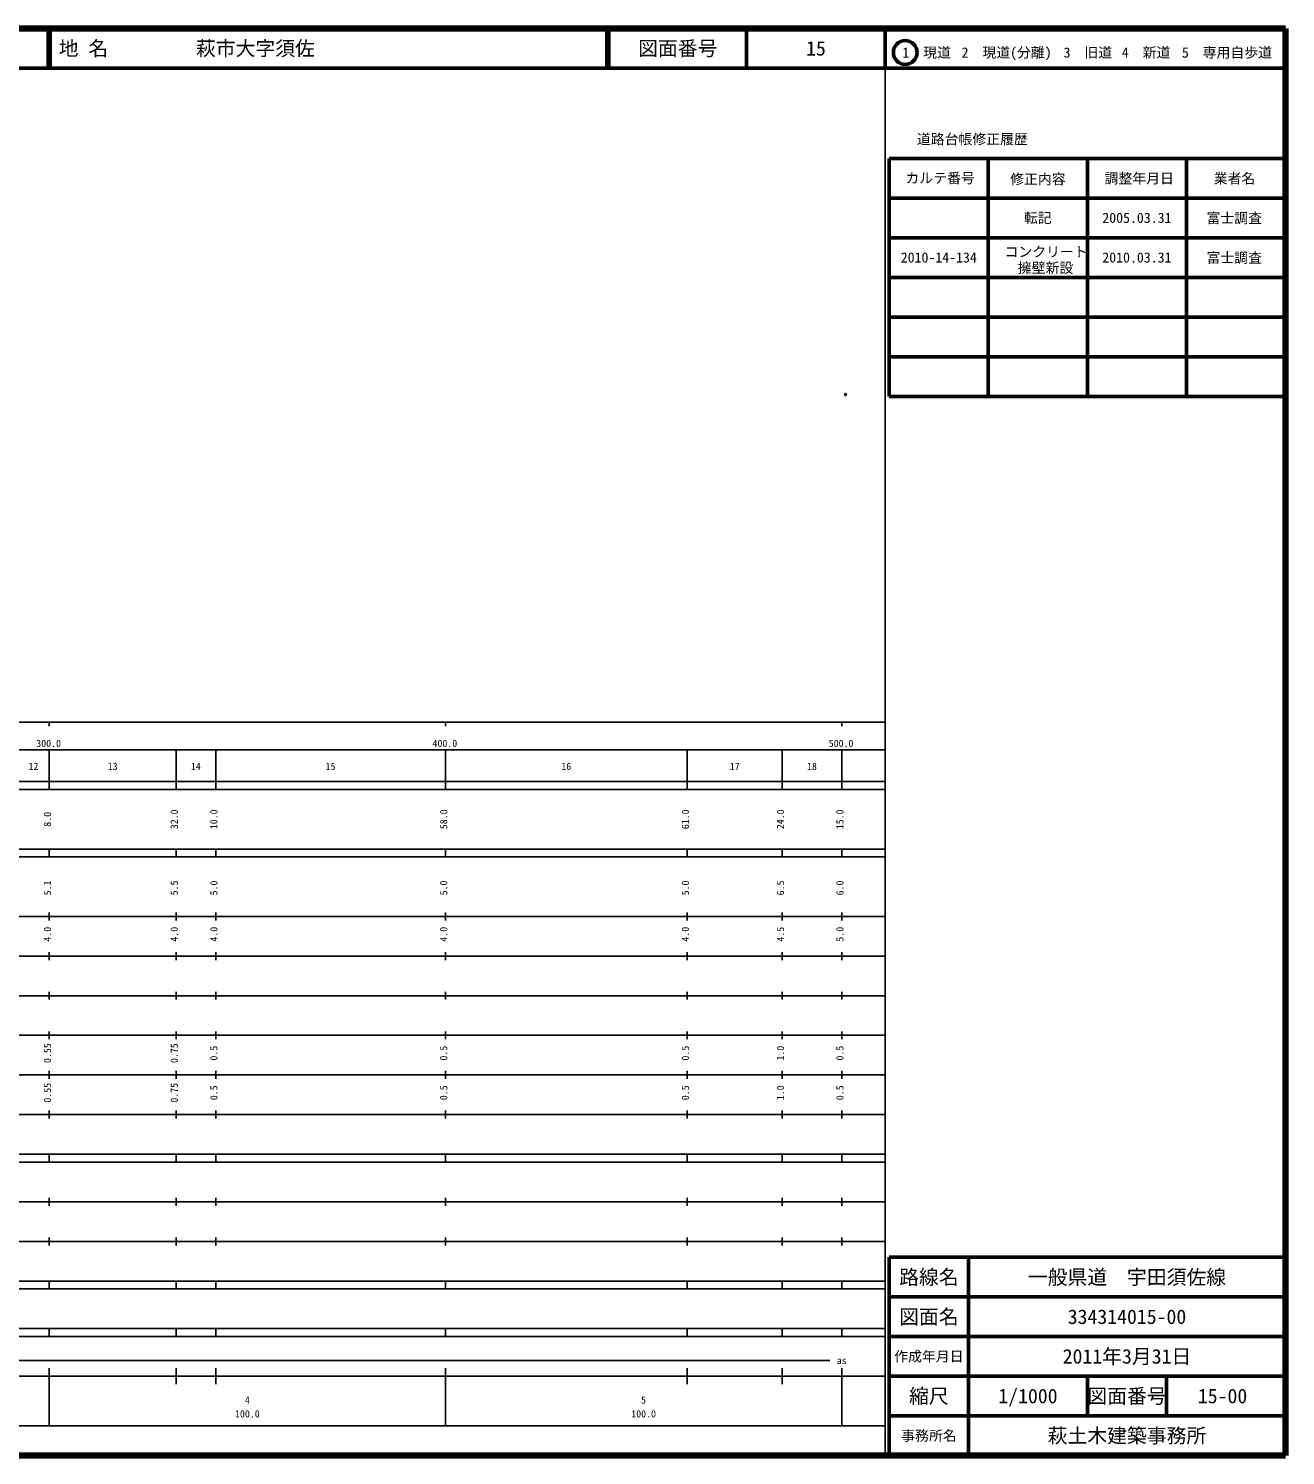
# Model space of a CAD drawing. Units: millimetres on the paper. Extents: x 40 to 680, y 20 to 380.
# Drawn here: x 362.8 to 680, y 20 to 380 of the extents above; entities that cross this region are included whole.
import ezdxf
from ezdxf.enums import TextEntityAlignment as Align

# ---------------------------------------------------------------- set-up
doc = ezdxf.new("R2010")
doc.units = ezdxf.units.MM
doc.header["$PDMODE"] = 32
doc.header["$PDSIZE"] = 0.5
doc.layers.add('M-OTRS', color=6, linetype='Continuous')
doc.layers.add('M-TTL-TXT', color=7, linetype='Continuous')
for name, color, linetype, lineweight in [('M-TTL', 2, 'Continuous', 140), ('M-TTL-BAND', 7, 'Continuous', 25), ('M-TTL-FRAM', 2, 'Continuous', 50), ('M-TTL-LINE', 7, 'Continuous', 50)]:
    doc.layers.add(name, color=color, linetype=linetype, lineweight=lineweight)
doc.styles.add('ＭＳ ゴシック', font='')
doc.styles.get('ＭＳ ゴシック').set_extended_font_data('MS Gothic')

msp = doc.modelspace()

# ---------------------------------------------------------------- linework, layer by layer
at = {"layer": 'M-OTRS'}
msp.add_point((568.984, 287.644), dxfattribs=at)
at = {"layer": 'M-TTL'}
for p, q in [((680, 380), (40, 380)), ((680, 20), (680, 380)), ((40, 20), (680, 20))]:
    msp.add_line(p, q, dxfattribs=at)
at = {"layer": 'M-TTL-BAND'}
for p, q in [((579, 20), (579, 370)), ((40, 205), (579, 205)), ((368, 205), (368, 204)), ((468, 205), (468, 204)), ((568, 205), (568, 204)), ((68, 198), (579, 198)), ((368, 188), (368, 198)), ((400, 188), (400, 198)), ((410, 188), (410, 198)), ((468, 188), (468, 198)), ((529, 188), (529, 198)), ((553, 188), (553, 198)), ((568, 188), (568, 198)), ((40, 190), (579, 190)), ((40, 188), (579, 188)), ((40, 173), (579, 173)), ((368, 171), (368, 173)), ((400, 171), (400, 173)), ((410, 171), (410, 173)), ((468, 171), (468, 173)), ((529, 171), (529, 173)), ((553, 171), (553, 173)), ((568, 171), (568, 173)), ((40, 171), (579, 171)), ((40, 156), (579, 156)), ((368, 155), (368, 157)), ((400, 155), (400, 157)), ((410, 155), (410, 157)), ((468, 155), (468, 157)), ((529, 155), (529, 157)), ((553, 155), (553, 157)), ((568, 155), (568, 157)), ((46, 146), (579, 146)), ((368, 145), (368, 147)), ((400, 145), (400, 147)), ((410, 145), (410, 147)), ((468, 145), (468, 147)), ((529, 145), (529, 147)), ((553, 145), (553, 147)), ((568, 145), (568, 147)), ((368, 135), (368, 137)), ((400, 135), (400, 137)), ((410, 135), (410, 137)), ((468, 135), (468, 137)), ((529, 135), (529, 137)), ((553, 135), (553, 137)), ((568, 135), (568, 137)), ((52, 136), (579, 136)), ((46, 126), (579, 126)), ((368, 125), (368, 127)), ((400, 125), (400, 127)), ((410, 125), (410, 127)), ((468, 125), (468, 127)), ((529, 125), (529, 127)), ((553, 125), (553, 127)), ((568, 125), (568, 127)), ((52, 116), (579, 116)), ((368, 115), (368, 117)), ((400, 115), (400, 117)), ((410, 115), (410, 117)), ((468, 115), (468, 117)), ((529, 115), (529, 117)), ((553, 115), (553, 117)), ((568, 115), (568, 117)), ((46, 106), (579, 106)), ((368, 105), (368, 107)), ((400, 105), (400, 107)), ((410, 105), (410, 107)), ((468, 105), (468, 107)), ((529, 105), (529, 107)), ((553, 105), (553, 107)), ((568, 105), (568, 107)), ((40, 96), (579, 96)), ((40, 94), (579, 94)), ((368, 94), (368, 96)), ((400, 94), (400, 96)), ((410, 94), (410, 96)), ((468, 94), (468, 96)), ((529, 94), (529, 96)), ((553, 94), (553, 96)), ((568, 94), (568, 96)), ((49, 84), (579, 84)), ((368, 83), (368, 85)), ((400, 83), (400, 85)), ((410, 83), (410, 85)), ((468, 83), (468, 85)), ((529, 83), (529, 85)), ((553, 83), (553, 85)), ((568, 83), (568, 85)), ((40, 74), (579, 74)), ((368, 73), (368, 75)), ((400, 73), (400, 75)), ((410, 73), (410, 75)), ((468, 73), (468, 75)), ((529, 73), (529, 75)), ((553, 73), (553, 75)), ((568, 73), (568, 75)), ((40, 64), (579, 64)), ((40, 62), (579, 62)), ((368, 62), (368, 64)), ((400, 62), (400, 64)), ((410, 62), (410, 64)), ((468, 62), (468, 64)), ((529, 62), (529, 64)), ((553, 62), (553, 64)), ((568, 62), (568, 64)), ((40, 52), (579, 52)), ((368, 50), (368, 52)), ((400, 50), (400, 52)), ((410, 50), (410, 52)), ((468, 50), (468, 52)), ((529, 50), (529, 52)), ((553, 50), (553, 52)), ((568, 50), (568, 52)), ((40, 50), (579, 50)), ((71, 44), (565, 44)), ((40, 40), (579, 40)), ((368, 27.5), (368, 42)), ((400, 38), (400, 42)), ((410, 38), (410, 42)), ((468, 27.5), (468, 42)), ((529, 38), (529, 42)), ((553, 38), (553, 42)), ((568, 27.5), (568, 42)), ((68, 27.5), (579, 27.5))]:
    msp.add_line(p, q, dxfattribs=at)
at = {"layer": 'M-TTL-FRAM'}
for p, q in [((580, 347.197), (580, 287.197)), ((580, 347.197), (680, 347.197)), ((580, 287.197), (680, 287.197)), ((680, 70), (580, 70)), ((580, 70), (580, 20))]:
    msp.add_line(p, q, dxfattribs=at)
at = {"layer": 'M-TTL-LINE'}
for p, q in [((367.75, 380), (367.75, 370)), ((368.25, 380), (368.25, 370)), ((508.747, 380), (508.747, 370)), ((509.247, 380), (509.247, 370)), ((543.997, 380), (543.997, 370)), ((579, 380), (579, 370)), ((40, 370), (680, 370)), ((605, 347.197), (605, 287.197)), ((630, 347.197), (630, 287.197)), ((655, 347.197), (655, 287.197)), ((580, 337.197), (680, 337.197)), ((580, 327.197), (680, 327.197)), ((580, 317.197), (680, 317.197)), ((580, 307.197), (680, 307.197)), ((580, 297.197), (680, 297.197)), ((600, 70), (600, 20)), ((680, 60), (580, 60)), ((680, 50), (580, 50)), ((680, 40), (580, 40)), ((630, 40), (630, 30)), ((650, 40), (650, 30)), ((680, 30), (580, 30))]:
    msp.add_line(p, q, dxfattribs=at)
msp.add_circle((584.031, 373.958), 3, dxfattribs=at)

# ---------------------------------------------------------------- texts
at = {"layer": 'M-TTL-BAND', "style": 'ＭＳ ゴシック'}
for s, p in [('300.0', (367.844, 198.195)), ('400.0', (467.844, 198.195)), ('500.0', (567.844, 198.195)), ('12', (364, 192.405)), ('13', (384, 192.405)), ('14', (405, 192.405)), ('15', (439, 192.405)), ('16', (498.5, 192.405)), ('17', (541, 192.405)), ('18', (560.5, 192.405)), ('as', (568, 42.5)), ('4', (418, 32.523)), ('5', (518, 32.523)), ('100.0', (418, 29.033)), ('100.0', (518, 29.033))]:
    msp.add_text(s, height=1.833, dxfattribs=at).set_placement(p, align=Align.BOTTOM_CENTER)
for s, p in [('8.0', (369, 180.5)), ('32.0', (401, 180.5)), ('10.0', (411, 180.5)), ('58.0', (469, 180.5)), ('61.0', (530, 180.5)), ('24.0', (554, 180.5)), ('15.0', (569, 180.5)), ('5.1', (369, 163.174)), ('5.5', (401, 163.174)), ('5.0', (411, 163.174)), ('5.0', (469, 163.174)), ('5.0', (530, 163.174)), ('6.5', (554, 163.174)), ('6.0', (569, 163.174)), ('4.0', (369, 151.5)), ('4.0', (401, 151.5)), ('4.0', (411, 151.5)), ('4.0', (469, 151.5)), ('4.0', (530, 151.5)), ('4.5', (554, 151.5)), ('5.0', (569, 151.5)), ('0.55', (369, 121.5)), ('0.75', (401, 121.5)), ('0.5', (411, 121.5)), ('0.5', (469, 121.5)), ('0.5', (530, 121.5)), ('1.0', (554, 121.5)), ('0.5', (569, 121.5)), ('0.55', (369, 111.5)), ('0.75', (401, 111.5)), ('0.5', (411, 111.5)), ('0.5', (469, 111.5)), ('0.5', (530, 111.5)), ('1.0', (554, 111.5)), ('0.5', (569, 111.5))]:
    msp.add_text(s, height=1.833, rotation=90, dxfattribs=at).set_placement(p, align=Align.BOTTOM_CENTER)
at = {"layer": 'M-TTL-TXT', "style": 'ＭＳ ゴシック'}
for s, p in [('地 名', (370.38, 375)), ('萩市大字須佐', (405.024, 375))]:
    msp.add_text(s, height=3.666, dxfattribs=at).set_placement(p, align=Align.MIDDLE_LEFT)
for s, height, p in [('図面番号', 3.666, (526.622, 375)), ('15', 3.666, (561.497, 375)), ('1\u3000現道', 2.566, (589.448, 373.958)), ('2\u3000現道(分離)', 2.566, (609.619, 373.958)), ('3\u3000旧道', 2.566, (630.121, 373.958)), ('4\u3000新道', 2.566, (644.824, 373.958)), ('5\u3000専用自歩道', 2.566, (665.228, 373.958)), ('道路台帳修正履歴', 2.566, (600.968, 352.113)), ('カルテ番号', 2.566, (592.839, 342.277)), ('修正内容', 2.566, (617.509, 342.023)), ('調整年月日', 2.566, (643.089, 342.197)), ('業者名', 2.566, (667.134, 342.197)), ('転記', 2.566, (617.5, 332.245)), ('2005.03.31', 2.566, (642.5, 332.245)), ('富士調査', 2.566, (667.077, 332.189)), ('コンクリート', 2.566, (619.587, 323.681)), ('2010-14-134', 2.566, (592.5, 322.245)), ('擁壁新設', 2.566, (619.457, 319.636)), ('2010.03.31', 2.566, (642.5, 322.245)), ('富士調査', 2.566, (667.077, 322.189)), ('路線名', 3.666, (590, 65)), ('路線名', 3.666, (590, 65)), ('一般県道\u3000宇田須佐線', 3.666, (640, 65)), ('図面名', 3.666, (590, 55)), ('図面名', 3.666, (590, 55)), ('334314015-00', 3.666, (640, 55)), ('2011年3月31日', 3.666, (640, 45)), ('作成年月日', 2.566, (590, 45)), ('作成年月日', 2.566, (590, 45)), ('縮尺', 3.666, (590, 35)), ('縮尺', 3.666, (590, 35)), ('1/1000', 3.666, (615, 35)), ('図面番号', 3.666, (640, 35)), ('図面番号', 3.666, (640, 35)), ('15-00', 3.666, (664.125, 35)), ('事務所名', 2.566, (590, 25)), ('事務所名', 2.566, (590, 25)), ('萩土木建築事務所', 3.666, (640, 25))]:
    msp.add_text(s, height=height, dxfattribs=at).set_placement(p, align=Align.MIDDLE_CENTER)

doc.saveas('drawing.dxf')
